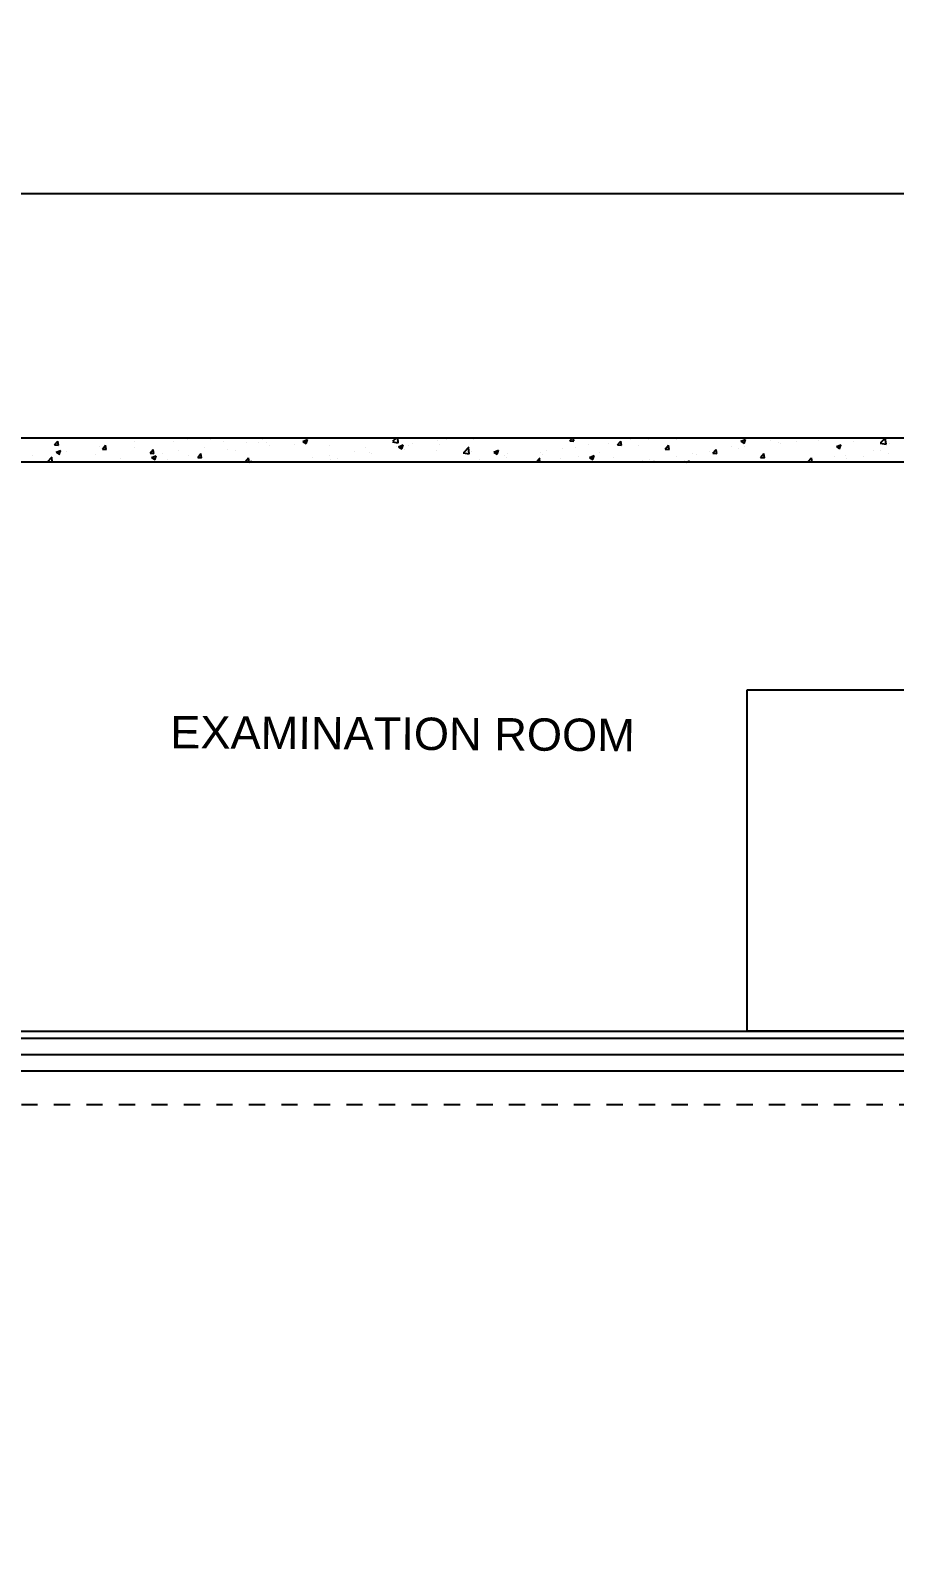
# Model space of a CAD drawing. Header units: metres. Extents: x 0 to 2048, y 111 to 219.
# Drawn here: x 1830.51 to 1835.83, y 191.82 to 201.14 of the extents above; entities that cross this region are included whole.
import ezdxf

# ---------------------------------------------------------------- set-up
doc = ezdxf.new("R2010")
doc.units = ezdxf.units.M
doc.header["$LTSCALE"] = 0.5
doc.header["$MEASUREMENT"] = 0
doc.header["$PDMODE"] = 3
doc.linetypes.add('( Dashed )', pattern=[0.75, 0.5, -0.25])
doc.layers.add('layout bou', color=1, linetype='Continuous', lineweight=60)
doc.layers.add('layout bou @ 1', color=1, linetype='Continuous', lineweight=60)
doc.styles.add('PATTA & SITE', font='arial.ttf', dxfattribs={"height": 1.5})
doc.styles.get("Standard").update_dxf_attribs({"font": ''})
doc.styles.get('Standard').set_extended_font_data('Arial Black')
doc.dimstyles.new('Building Arrow', dxfattribs={"dimscale": 0, "dimtxt": 1, "dimasz": 1, "dimexe": 0.18, "dimexo": 0.0625, "dimgap": 0.09, "dimtad": 0, "dimdec": 1, "dimzin": 0, "dimdsep": 46, "dimtxsty": 'Standard', "dimcen": 0.09, "dimse1": 1, "dimse2": 1, "dimclrt": 7, "dimadec": 1, "dimazin": 0, "dimtfac": 1, "dimtdec": 1, "dimtofl": 0, "dimtmove": 0, "dimatfit": 3, "dimfxl": 0, "dimtolj": 1, "dimtzin": 0, "dimarcsym": 0})

# ---------------------------------------------------------------- blocks, each defined once
blk = doc.blocks.new('*D9')
at = {"layer": 'Defpoints', "color": 0, "lineweight": -3}
for p in [(1764.1257, 208.0316), (1764.1257, 208.0316), (1929.9765, 145.7045)]:
    blk.add_point(p, dxfattribs=at)
at = {"layer": 'layout bou', "color": 0, "lineweight": -2}
for p, q in [((1765.0618, 207.6799), (1845.0867, 177.6063)), ((1929.0405, 146.0562), (1849.0155, 176.1298))]:
    blk.add_line(p, q, dxfattribs=at)
at = {"layer": 'layout bou', "color": 0, "lineweight": -3}
for points in [[(1765.1204, 207.8359), (1765.0031, 207.5239), (1764.1257, 208.0316)], [(1929.0991, 146.2122), (1928.9818, 145.9002), (1929.9765, 145.7045)]]:
    blk.add_solid(points, dxfattribs=at)
at = {"layer": 'layout bou', "color": 7, "lineweight": 15, "insert": (1847.0511, 176.868), "char_height": 1, "attachment_point": 5, "rotation": 339.40364}
blk.add_mtext('\\A1;177.2', dxfattribs=at)

msp = doc.modelspace()

# ---------------------------------------------------------------- linework, layer by layer
at = {"color": 0, "lineweight": -3}
msp.add_line((1822.42887, 200.13831), (1836.11887, 200.13831), dxfattribs=at)
at = {"lineweight": -3}
for p, q in [((1822.42887, 198.63534), (1852.92887, 198.63534)), ((1830.66391, 198.5915), (1830.68363, 198.61499)), ((1830.68823, 198.58909), (1830.6835, 198.61473)), ((1830.91817, 198.63446), (1830.91817, 198.63446)), ((1831.15468, 198.61022), (1831.15468, 198.61022)), ((1831.26469, 198.63351), (1831.26469, 198.63351)), ((1831.39238, 198.61317), (1831.39238, 198.61317)), ((1831.48299, 198.62429), (1831.48299, 198.62429)), ((1831.61851, 198.63534), (1831.62396, 198.63167)), ((1831.62377, 198.63162), (1831.62502, 198.63534)), ((1831.70129, 198.61507), (1831.70129, 198.61507)), ((1831.84163, 198.60891), (1831.84163, 198.60891)), ((1831.91959, 198.60584), (1831.91959, 198.60584)), ((1831.944, 198.62239), (1831.944, 198.62239)), ((1831.96734, 198.60526), (1831.96734, 198.60526)), ((1832.19131, 198.61264), (1832.21994, 198.62363)), ((1832.19131, 198.61264), (1832.21166, 198.59891)), ((1832.19515, 198.6147), (1832.19515, 198.6147)), ((1832.21147, 198.59887), (1832.21977, 198.62358)), ((1832.74169, 198.60924), (1832.77806, 198.60359)), ((1832.74548, 198.61321), (1832.76671, 198.63534)), ((1832.77801, 198.60367), (1832.77433, 198.63534)), ((1833.02234, 198.61722), (1833.02234, 198.61722)), ((1833.07748, 198.62589), (1833.07748, 198.62589)), ((1833.24146, 198.62365), (1833.24146, 198.62365)), ((1833.83365, 198.61682), (1833.84919, 198.63534)), ((1833.83366, 198.61682), (1833.8581, 198.61469)), ((1833.85797, 198.61442), (1833.85411, 198.63534)), ((1834.12697, 198.59116), (1834.14668, 198.61465)), ((1834.15128, 198.58875), (1834.14656, 198.61439)), ((1834.20406, 198.62567), (1834.20406, 198.62567)), ((1834.28436, 198.62999), (1834.28436, 198.62999)), ((1834.31424, 198.63534), (1834.31836, 198.63256)), ((1834.31817, 198.63251), (1834.31912, 198.63534)), ((1834.49152, 198.62752), (1834.49152, 198.62752)), ((1834.88571, 198.61353), (1834.91434, 198.62452)), ((1834.88571, 198.61353), (1834.90606, 198.59981)), ((1834.90587, 198.59976), (1834.91417, 198.62447)), ((1835.06648, 198.6196), (1835.06648, 198.6196)), ((1835.11828, 198.60829), (1835.11828, 198.60829)), ((1835.1434, 198.62965), (1835.1434, 198.62965)), ((1835.2299, 198.6136), (1835.2299, 198.6136)), ((1835.32484, 198.63447), (1835.32484, 198.63447)), ((1835.3617, 198.62043), (1835.3617, 198.62043)), ((1835.38477, 198.63399), (1835.38477, 198.63399)), ((1835.58, 198.6112), (1835.58, 198.6112)), ((1835.74632, 198.60544), (1835.77501, 198.63534)), ((1835.77886, 198.5959), (1835.77434, 198.63474)), ((1830.52576, 198.52459), (1830.52576, 198.52459)), ((1830.61751, 198.4856), (1830.64936, 198.5188)), ((1830.64896, 198.48534), (1830.64552, 198.5149)), ((1830.65991, 198.60046), (1830.65991, 198.60046)), ((1830.66392, 198.5915), (1830.68836, 198.58936)), ((1830.67231, 198.54624), (1830.70094, 198.55723)), ((1830.67231, 198.54624), (1830.69266, 198.53252)), ((1830.69247, 198.53248), (1830.70077, 198.55719)), ((1830.73572, 198.55338), (1830.73572, 198.55338)), ((1830.9154, 198.5313), (1830.9154, 198.5313)), ((1830.94228, 198.57956), (1830.94228, 198.57956)), ((1830.95723, 198.56584), (1830.97694, 198.58933)), ((1830.95723, 198.56584), (1830.98168, 198.5637)), ((1830.98154, 198.56343), (1830.97682, 198.58907)), ((1831.15389, 198.57224), (1831.15389, 198.57224)), ((1831.25054, 198.54017), (1831.27026, 198.56367)), ((1831.25055, 198.54018), (1831.27499, 198.53804)), ((1831.26001, 198.51349), (1831.28864, 198.52448)), ((1831.26001, 198.51349), (1831.28036, 198.49977)), ((1831.27486, 198.53777), (1831.27013, 198.5634)), ((1831.28017, 198.49972), (1831.28847, 198.52444)), ((1831.32611, 198.54104), (1831.32611, 198.54104)), ((1831.42848, 198.55452), (1831.42848, 198.55452)), ((1831.49037, 198.52338), (1831.49037, 198.52338)), ((1831.54386, 198.51451), (1831.56357, 198.53801)), ((1831.54387, 198.51452), (1831.56831, 198.51238)), ((1831.56818, 198.51211), (1831.56345, 198.53774)), ((1831.56623, 198.52906), (1831.56623, 198.52906)), ((1831.58336, 198.57491), (1831.58336, 198.57491)), ((1831.72886, 198.56432), (1831.72886, 198.56432)), ((1831.77862, 198.55972), (1831.77862, 198.55972)), ((1831.83718, 198.48885), (1831.85689, 198.51235)), ((1831.86149, 198.48645), (1831.85677, 198.51208)), ((1831.98859, 198.58852), (1831.98859, 198.58852)), ((1832.1379, 198.59662), (1832.1379, 198.59662)), ((1832.24957, 198.51549), (1832.24957, 198.51549)), ((1832.35194, 198.52897), (1832.35194, 198.52897)), ((1832.3562, 198.5874), (1832.3562, 198.5874)), ((1832.50682, 198.54936), (1832.50682, 198.54936)), ((1832.5745, 198.57817), (1832.5745, 198.57817)), ((1832.6005, 198.54402), (1832.6005, 198.54402)), ((1832.61254, 198.53802), (1832.61254, 198.53802)), ((1832.76509, 198.58336), (1832.76509, 198.58336)), ((1832.77901, 198.57989), (1832.80764, 198.59088)), ((1832.77901, 198.57988), (1832.79936, 198.56616)), ((1832.7928, 198.56895), (1832.7928, 198.56895)), ((1832.79917, 198.56612), (1832.80747, 198.59083)), ((1832.8191, 198.5642), (1832.8191, 198.5642)), ((1832.83899, 198.58496), (1832.83899, 198.58496)), ((1832.86746, 198.59683), (1832.86746, 198.59683)), ((1833.0111, 198.55973), (1833.0111, 198.55973)), ((1833.03149, 198.59486), (1833.03149, 198.59486)), ((1833.17813, 198.54155), (1833.2145, 198.53591)), ((1833.18192, 198.54552), (1833.21377, 198.57872)), ((1833.21445, 198.53599), (1833.20993, 198.57482)), ((1833.2294, 198.5505), (1833.2294, 198.5505)), ((1833.36671, 198.54713), (1833.39534, 198.55813)), ((1833.36671, 198.54713), (1833.38706, 198.53341)), ((1833.38687, 198.53337), (1833.39517, 198.55808)), ((1833.43028, 198.5238), (1833.43028, 198.5238)), ((1833.44304, 198.5137), (1833.44304, 198.5137)), ((1833.4477, 198.54128), (1833.4477, 198.54128)), ((1833.62555, 198.48534), (1833.6502, 198.51103)), ((1833.65544, 198.54436), (1833.65544, 198.54436)), ((1833.666, 198.53205), (1833.666, 198.53205)), ((1833.68855, 198.5578), (1833.68855, 198.5578)), ((1833.79092, 198.57128), (1833.79092, 198.57128)), ((1833.86541, 198.57315), (1833.86541, 198.57315)), ((1833.88431, 198.52283), (1833.88431, 198.52283)), ((1833.9458, 198.59167), (1833.9458, 198.59167)), ((1833.95441, 198.51438), (1833.98304, 198.52537)), ((1833.95441, 198.51438), (1833.97476, 198.50066)), ((1833.97457, 198.50062), (1833.98286, 198.52533)), ((1834.01454, 198.54564), (1834.01454, 198.54564)), ((1834.07197, 198.59933), (1834.07197, 198.59933)), ((1834.10261, 198.51361), (1834.10261, 198.51361)), ((1834.12697, 198.59116), (1834.15141, 198.58902)), ((1834.25303, 198.58658), (1834.25303, 198.58658)), ((1834.42028, 198.5655), (1834.44, 198.58899)), ((1834.42029, 198.5655), (1834.44473, 198.56336)), ((1834.4446, 198.56309), (1834.43987, 198.58873)), ((1834.48936, 198.52265), (1834.48936, 198.52265)), ((1834.58951, 198.53773), (1834.58951, 198.53773)), ((1834.612, 198.53225), (1834.612, 198.53225)), ((1834.69591, 198.54883), (1834.69591, 198.54883)), ((1834.7136, 198.53983), (1834.73331, 198.56333)), ((1834.7136, 198.53984), (1834.73805, 198.5377)), ((1834.71438, 198.54573), (1834.71438, 198.54573)), ((1834.73792, 198.53743), (1834.73319, 198.56306)), ((1834.828, 198.57866), (1834.828, 198.57866)), ((1834.86926, 198.56612), (1834.86926, 198.56612)), ((1834.90831, 198.57949), (1834.90831, 198.57949)), ((1835.00692, 198.51417), (1835.02663, 198.53767)), ((1835.00692, 198.51418), (1835.03136, 198.51204)), ((1835.03123, 198.51177), (1835.0265, 198.5374)), ((1835.12752, 198.60012), (1835.12752, 198.60012)), ((1835.30023, 198.48851), (1835.31995, 198.512)), ((1835.32455, 198.48611), (1835.31982, 198.51174)), ((1835.46115, 198.51743), (1835.46115, 198.51743)), ((1835.47341, 198.58078), (1835.50204, 198.59177)), ((1835.47341, 198.58078), (1835.49376, 198.56706)), ((1835.49357, 198.56701), (1835.50186, 198.59172)), ((1835.53226, 198.52899), (1835.53226, 198.52899)), ((1835.63784, 198.52018), (1835.63784, 198.52018)), ((1835.69964, 198.55836), (1835.69964, 198.55836)), ((1835.74223, 198.55779), (1835.74223, 198.55779)), ((1835.74254, 198.60147), (1835.77891, 198.59582)), ((1835.79271, 198.54057), (1835.79271, 198.54057)), ((1835.7983, 198.60198), (1835.7983, 198.60198)), ((1836.11887, 198.48534), (1830.11887, 198.48534)), ((1830.67692, 198.49036), (1830.67692, 198.49036)), ((1830.91297, 198.48665), (1830.91297, 198.48665)), ((1831.06784, 198.50704), (1831.06784, 198.50704)), ((1831.35967, 198.50288), (1831.35967, 198.50288)), ((1831.83718, 198.48886), (1831.86162, 198.48672)), ((1831.85968, 198.48534), (1831.87634, 198.49173)), ((1831.87403, 198.48534), (1831.87617, 198.49169)), ((1832.14908, 198.48534), (1832.15021, 198.48668)), ((1832.15028, 198.48534), (1832.15008, 198.48642)), ((1832.36201, 198.50308), (1832.36201, 198.50308)), ((1832.40257, 198.50922), (1832.40257, 198.50922)), ((1833.17303, 198.48994), (1833.17303, 198.48994)), ((1833.23649, 198.48752), (1833.23649, 198.48752)), ((1833.2754, 198.50341), (1833.2754, 198.50341)), ((1833.64891, 198.48534), (1833.64637, 198.50713)), ((1833.77606, 198.50471), (1833.77606, 198.50471)), ((1834.27939, 198.49386), (1834.27939, 198.49386)), ((1834.32091, 198.50438), (1834.32091, 198.50438)), ((1834.35102, 198.49679), (1834.35102, 198.49679)), ((1834.35374, 198.49825), (1834.35374, 198.49825)), ((1834.53921, 198.49516), (1834.53921, 198.49516)), ((1834.55175, 198.48534), (1834.57074, 198.49262)), ((1834.56814, 198.48534), (1834.57056, 198.49258)), ((1834.75751, 198.48594), (1834.75751, 198.48594)), ((1835.30024, 198.48851), (1835.32468, 198.48638)), ((1835.31986, 198.49833), (1835.31986, 198.49833)), ((1835.53546, 198.5067), (1835.53546, 198.5067)), ((1835.61242, 198.48534), (1835.61326, 198.48634)), ((1835.61327, 198.48534), (1835.61314, 198.48608))]:
    msp.add_line(p, q, dxfattribs=at)
at = {"color": 8, "lineweight": -3}
for p, q in [((1834.92502, 197.08534), (1836.11887, 197.08534)), ((1834.92502, 194.98534), (1834.92502, 197.08534)), ((1830.11887, 194.98534), (1836.11887, 194.98534)), ((1836.11887, 194.98534), (1834.92502, 194.98534)), ((1830.11887, 194.94173), (1836.11887, 194.94173)), ((1830.11887, 194.84173), (1836.11887, 194.84173)), ((1830.11887, 194.74173), (1836.11887, 194.74173))]:
    msp.add_line(p, q, dxfattribs=at)
at = {"linetype": '( Dashed )', "lineweight": -3, "ltscale": 0.065}
msp.add_line((1822.65887, 194.53534), (1857.0015, 194.53534), dxfattribs=at)

# ---------------------------------------------------------------- texts
at = {"lineweight": -3, "style": 'PATTA & SITE'}
msp.add_text('    EXAMINATION ROOM', height=0.1991007, rotation=359.619539, dxfattribs=at).set_placement((1831.06552, 196.72768))

# ---------------------------------------------------------------- dimensions: what is measured, and where the dimension line sits
at = {"layer": 'layout bou @ 1', "color": 8, "lineweight": 15}
dim = msp.add_aligned_dim(p1=(1929.97654, 145.70445), p2=(1764.12569, 208.03165), distance=0, dimstyle='Building Arrow', override={"dimscale": 1, "dimtix": 0, "dimtofl": 0, "dimtmove": 0, "dimatfit": 3}, dxfattribs=at)
dim.commit()
dim.dimension.update_dxf_attribs({"geometry": '*D9', "text_midpoint": (1847.05112, 176.86805)})

doc.saveas('drawing.dxf')
